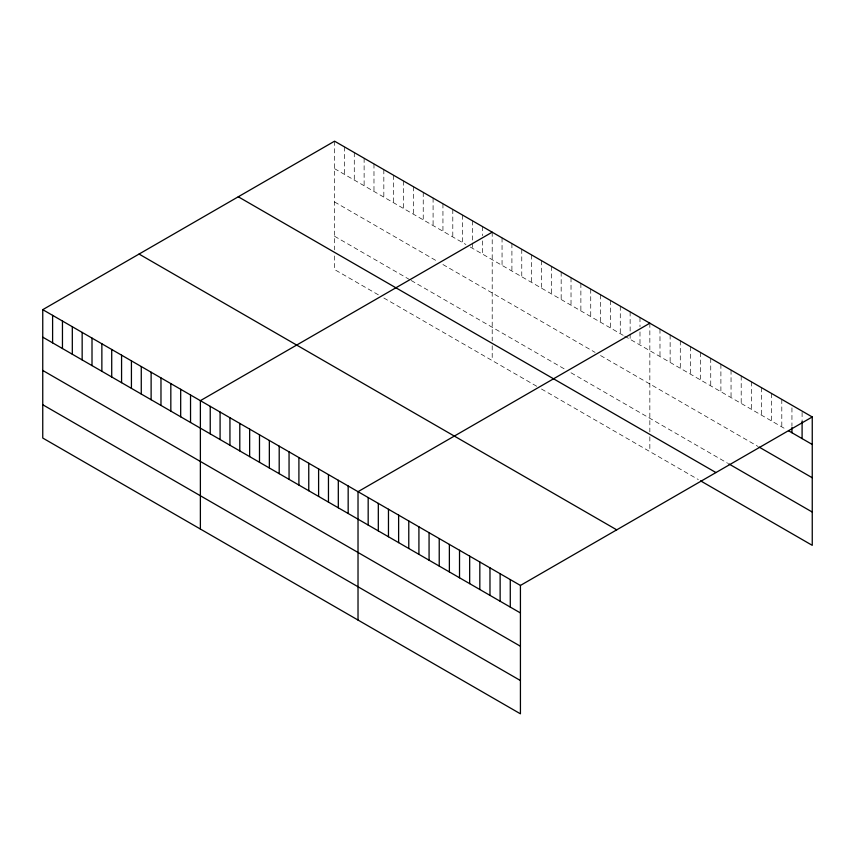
<?xml version="1.0" encoding="UTF-8"?>
<svg xmlns="http://www.w3.org/2000/svg" width="855" height="855" viewBox="0 0 855 855"><rect width="100%" height="100%" fill="white"/><g stroke="black" fill="none" stroke-linecap="round" stroke-linejoin="round"><path stroke-width="0.64" stroke-dasharray="4.28 3.21" d="M334.572 141.182L334.572 249.831M334.572 168.681L465.932 244.519M470.314 247.052L623.562 335.534M624.663 336.165L786.311 429.488M334.572 201.972L437.471 261.384M442.943 264.537L595.101 352.388M600.573 355.552L758.118 446.502M334.572 236.269L410.101 279.874M411.202 280.504L565.55 369.617M571.022 372.78L727.658 463.218M378.359 294.836L334.572 269.56L334.572 255.998M383.831 298L539.281 387.743M541.461 389.004L698.332 479.57M802.097 412.409L802.097 421.579M791.944 407.856L791.944 426.196M781.801 399.381L781.801 426.891M771.648 393.524L771.648 421.023M761.495 387.657L761.495 415.167M751.342 381.8L751.342 409.31M741.2 375.944L741.2 403.442M731.046 370.076L731.046 397.586M720.893 364.219L720.893 391.718M710.74 358.363L710.74 385.862M700.598 352.495L700.598 380.005M690.445 346.638L690.445 374.137M680.291 340.782L680.291 368.281M670.138 334.914L670.138 362.424M659.985 329.057L659.985 356.556M649.843 323.201L649.843 431.85M649.843 436.777L649.843 451.579M639.989 317.504L639.989 326.674M639.989 331.911L639.989 345.014M630.135 311.819L630.135 332.777M630.135 334.081L630.135 339.328M620.281 306.133L620.281 333.632M610.427 300.447L610.427 327.946M600.584 294.751L600.584 322.26M590.73 289.065L590.73 316.574M580.876 283.379L580.876 310.889M571.022 277.693L571.022 305.192M561.169 272.008L561.169 299.507M551.315 266.311L551.315 293.821M541.461 260.625L541.461 288.135M531.618 254.94L531.618 282.439M521.764 249.254L521.764 276.753M511.91 243.568L511.91 271.067M502.056 237.872L502.056 265.381M492.202 232.186L492.202 340.835M492.202 345.773L492.202 360.564M482.348 226.5L482.348 235.67M482.348 240.907L482.348 253.999M472.505 220.814L472.505 241.762M472.505 243.077L472.505 248.313M462.651 215.118L462.651 242.628M452.797 209.432L452.797 236.942M442.943 203.746L442.943 231.256M433.09 198.061L433.09 225.56M423.236 192.375L423.236 219.874M413.393 186.679L413.393 214.188M403.539 180.993L403.539 208.502M393.685 175.307L393.685 202.806M383.831 169.621L383.831 197.12M373.977 163.925L373.977 191.435M364.123 158.239L364.123 185.749M354.28 152.553L354.28 180.063M344.426 146.868L344.426 174.367"/><path stroke-width="1.28" d="M42.75 309.66L520.428 585.44L520.428 713.818L42.75 438.038L42.75 309.66L334.572 141.182L812.25 416.962L812.25 545.34L700.598 480.873M492.202 232.186L200.38 400.664L200.38 529.042M649.843 323.201L358.021 491.678L358.021 620.057M520.428 585.44L812.25 416.962M788.567 430.792L812.25 444.472M759.24 447.154L812.25 477.753M728.791 463.87L812.25 512.049M238.267 196.778L715.945 472.559M139.055 254.063L616.733 529.844M42.75 337.159L520.428 612.95M42.75 370.45L520.428 646.241M42.75 404.746L520.428 680.537M802.097 421.579L802.097 438.604M791.944 427.511L791.944 432.748M510.275 579.583L510.275 607.093M500.132 573.726L500.132 601.225M489.979 567.859L489.979 595.369M479.826 562.002L479.826 589.512M469.673 556.145L469.673 583.644M459.52 550.278L459.52 577.788M449.377 544.421L449.377 571.931M439.224 538.565L439.224 566.063M429.071 532.697L429.071 560.207M418.918 526.84L418.918 554.35M408.776 520.984L408.776 548.483M398.622 515.116L398.622 542.626M388.469 509.259L388.469 536.758M378.316 503.403L378.316 530.902M368.174 497.535L368.174 525.045M348.167 485.993L348.167 513.492M338.313 480.296L338.313 507.806M328.459 474.611L328.459 502.12M318.605 468.925L318.605 496.434M308.762 463.239L308.762 490.738M298.908 457.553L298.908 485.052M289.054 451.857L289.054 479.366M279.2 446.171L279.2 473.681M269.346 440.485L269.346 467.984M259.493 434.8L259.493 462.299M249.649 429.114L249.649 456.613M239.795 423.417L239.795 450.927M229.942 417.732L229.942 445.241M220.088 412.046L220.088 439.545M210.234 406.36L210.234 433.859M190.537 394.978L190.537 422.488M180.683 389.292L180.683 416.802M170.829 383.606L170.829 411.105M160.975 377.921L160.975 405.42M151.121 372.224L151.121 399.734M141.267 366.538L141.267 394.048M131.424 360.853L131.424 388.352M121.57 355.167L121.57 382.666M111.716 349.471L111.716 376.98M101.863 343.785L101.863 371.294M92.009 338.099L92.009 365.609M82.155 332.413L82.155 359.912M72.312 326.728L72.312 354.227M62.458 321.031L62.458 348.541M52.604 315.345L52.604 342.855"/></g></svg>
